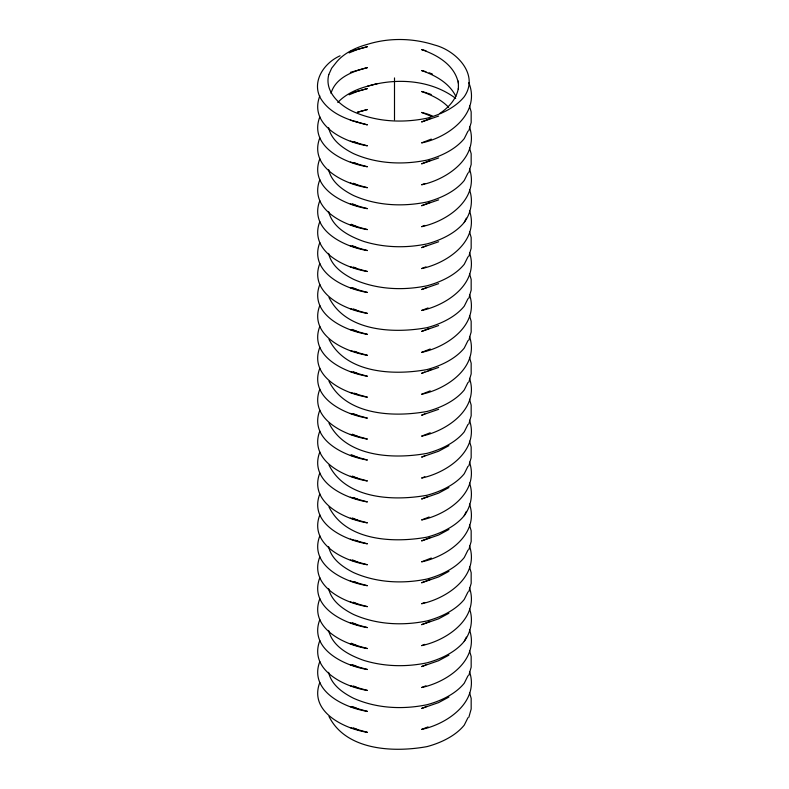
<?xml version="1.0" encoding="UTF-8"?>
<svg xmlns="http://www.w3.org/2000/svg" width="789" height="789" viewBox="0 0 789 789"><rect width="100%" height="100%" fill="white"/><g stroke="black" fill="none" stroke-linecap="round" stroke-linejoin="round"><path stroke-width="1.18" d="M458.389 88.131C456.594 98.98 448.714 107.491 439.848 113.409M468.844 130.737L471.171 122.522L471.171 111.87L469.504 106.002M468.844 172.623L471.171 164.418L471.171 153.766L469.504 147.898M468.844 256.415L471.171 248.21L471.171 237.548L469.504 231.69M468.844 298.311L471.171 290.105L471.171 279.444L469.504 273.586M468.844 340.207L471.171 331.991L471.171 321.34L469.504 315.482M468.844 382.103L471.171 373.887L471.171 363.236L469.504 357.368M468.844 423.999L471.171 415.783L471.171 405.132L469.504 399.264M468.844 465.885L471.171 457.679L471.171 447.028L469.504 441.159M468.844 549.677L471.171 541.471L471.171 530.81L469.504 524.951M468.844 591.572L471.171 583.367L471.171 572.706L469.504 566.847M468.844 675.364L471.171 667.149L471.171 656.497L469.504 650.629M468.844 717.26L471.171 709.045L471.171 698.393L469.504 692.525M319.821 95.933C308.617 125.037 343.974 142.109 367.398 145.807L350.355 141.083M319.821 116.88C308.617 145.985 343.974 163.047 367.398 166.755L350.355 162.031M319.821 137.828C308.617 166.933 343.974 183.995 367.398 187.703L350.355 182.979M319.821 158.776C308.617 187.881 343.974 204.943 367.398 208.651L350.355 203.927M319.821 179.724C308.617 208.829 343.974 225.891 367.398 229.599L350.355 224.875M319.821 200.672C308.617 229.777 343.974 246.839 367.398 250.547L350.355 245.823M319.821 221.62C308.617 250.724 343.974 267.787 367.398 271.495L350.355 266.771M319.821 242.568C308.617 271.672 343.974 288.735 367.398 292.443L350.355 287.719M319.821 263.516C308.617 292.62 343.974 309.683 367.398 313.391L350.355 308.667M319.821 284.464C308.617 313.568 343.974 330.63 367.398 334.339L350.355 329.615M319.821 305.412C308.617 334.506 343.974 351.578 367.398 355.287L350.355 350.553M319.821 326.36C308.617 355.454 343.974 372.526 367.398 376.235L350.355 371.501M319.821 347.308C308.617 376.402 343.974 393.474 367.398 397.173L350.355 392.449M319.821 368.256C308.617 397.35 343.974 414.422 367.398 418.121L350.355 413.397M319.821 389.194C308.617 418.298 343.974 435.37 367.398 439.069L350.355 434.344M319.821 410.142C308.617 439.246 343.974 456.318 367.398 460.017L350.355 455.292M319.821 431.09C308.617 460.194 343.974 477.256 367.398 480.965L350.355 476.24M319.821 452.038C308.617 481.142 343.974 498.204 367.398 501.912L350.355 497.188M319.821 472.986C308.617 502.09 343.974 519.152 367.398 522.86L350.355 518.136M319.821 493.934C308.617 523.038 343.974 540.1 367.398 543.808L350.355 539.084M319.821 514.882C308.617 543.986 343.974 561.048 367.398 564.756L350.355 560.032M319.821 535.83C308.617 564.934 343.974 581.996 367.398 585.704L350.355 580.98M319.821 556.778C308.617 585.882 343.974 602.944 367.398 606.652L350.355 601.928M319.821 577.726C308.617 606.83 343.974 623.892 367.398 627.6L350.355 622.876M319.821 598.673C308.617 627.778 343.974 644.84 367.398 648.548L350.355 643.824M319.821 619.621C308.617 648.716 343.974 665.788 367.398 669.496L350.355 664.762M319.821 640.569C308.617 669.664 343.974 686.736 367.398 690.434L350.355 685.71M319.821 661.517C308.617 690.612 343.974 707.684 367.398 711.382L350.355 706.658M319.821 682.465C308.617 711.56 343.974 728.632 367.398 732.33L350.355 727.606M330.995 93.319C335.532 77.657 352.999 71.089 367.398 67.637L350.355 72.361M467.956 131.181L464.257 138.598A76.967 44.431 0 0 1 427.027 160.088C402.627 165.128 376.452 163.826 353.511 153.608C342.781 148.204 331.272 140.146 328.628 127.69M467.956 173.077L464.257 180.484A76.967 44.431 0 0 1 427.027 201.984C402.627 207.024 376.452 205.722 353.511 195.504C342.781 190.1 331.272 182.042 328.628 169.586M328.628 211.482C332.524 227.725 349.34 236.384 363.907 241.473C384.302 247.726 406.207 248.239 427.027 243.88A76.967 44.431 0 0 0 464.257 222.38L466.368 218.149M467.956 256.859L464.257 264.276A76.967 44.431 0 0 1 427.027 285.766C402.627 290.816 376.452 289.514 353.511 279.296C342.781 273.891 331.272 265.834 328.628 253.377M467.956 298.755L464.257 306.171A76.967 44.431 0 0 1 427.027 327.662C393.977 333.678 346.134 331.804 329.003 297.522M467.956 340.651L464.257 348.067A76.967 44.431 0 0 1 427.027 369.558C393.977 375.574 346.134 373.7 329.003 339.418M467.956 382.547L464.257 389.963A76.967 44.431 0 0 1 427.027 411.454C393.977 417.47 346.134 415.586 329.003 381.314M467.956 424.443L464.257 431.859A76.967 44.431 0 0 1 427.027 453.35C393.977 459.356 346.134 457.482 329.003 423.21M467.956 466.338L464.257 473.745A76.967 44.431 0 0 1 427.027 495.245C393.977 501.252 346.134 499.378 329.003 465.106M329.003 506.992C346.134 541.274 393.977 543.148 427.027 537.141A76.967 44.431 0 0 0 464.257 515.641L466.368 511.41M467.956 550.12L464.257 557.537A76.967 44.431 0 0 1 427.027 579.027C402.627 584.077 376.452 582.775 353.511 572.558C342.781 567.153 331.272 559.095 328.628 546.639M467.956 592.016L464.257 599.433A76.967 44.431 0 0 1 427.027 620.923C402.627 625.973 376.452 624.671 353.511 614.453C342.781 609.049 331.272 600.991 328.628 588.535M328.628 630.421C332.524 646.674 349.34 655.334 363.907 660.423C384.302 666.675 406.207 667.178 427.027 662.819A76.967 44.431 0 0 0 464.257 641.329L466.368 637.088M467.956 675.808L464.257 683.225A76.967 44.431 0 0 1 427.027 704.715C402.627 709.755 376.452 708.463 353.511 698.245C342.781 692.831 331.272 684.773 328.628 672.317M467.956 717.704L464.257 725.121A76.967 44.431 0 0 1 427.027 746.611C393.977 752.627 346.134 750.743 329.003 716.471M464.257 222.38C471.082 213.158 473.439 200.672 469.504 189.794M464.257 515.641C471.082 506.42 473.439 493.934 469.504 483.055M464.257 641.329C471.082 632.097 473.439 619.621 469.504 608.743M340.079 55.812C324.555 62.647 311.724 80.665 320.156 97.57C329.782 114.435 349.645 120.609 367.398 124.859L350.355 120.135M448.921 445.657L438.645 451.219L421.602 457.107L424.837 455.835M448.921 487.553L438.645 493.115L421.602 499.003L428.062 496.468M448.921 529.449L438.645 535.011L421.602 540.899L430.212 537.516M448.921 571.344L438.645 576.907L421.602 582.795L430.212 579.412M448.921 613.24L438.645 618.803L421.602 624.691L430.212 621.298M448.921 655.136L438.645 660.689L421.602 666.587L425.912 664.89M448.921 697.032L438.645 702.585L421.602 708.473L426.987 706.362M349.152 52.902L357.713 49.332L367.398 46.689L350.355 51.413M349.152 94.798L357.713 91.228L367.398 88.585L351.411 93.013M430.212 118.567L421.602 121.95L438.645 116.062M431.287 139.091L421.602 142.898C448.32 137.611 481.073 113.419 468.844 82.707M430.212 160.463L421.602 163.846L438.645 157.958M424.837 183.521L421.602 184.794C447.373 179.409 479.623 157.06 469.504 126.95M430.212 202.359L421.602 205.742L438.645 199.854M424.837 225.417L421.602 226.69C447.373 221.305 479.623 198.956 469.504 168.846M425.912 245.941L421.602 247.638L438.645 241.75M425.912 266.889L421.602 268.585C447.373 263.201 479.623 240.852 469.504 210.742M426.987 287.413L421.602 289.533L438.645 283.646M428.062 307.937L421.602 310.481C447.373 305.096 479.623 282.748 469.504 252.638M429.137 328.461L421.602 331.429L438.645 325.541M430.212 348.985L421.602 352.377C447.373 346.982 479.623 324.634 469.504 294.534M424.837 372.053L421.602 373.325L438.645 367.427M428.062 370.781L431.287 369.508M430.212 390.88L421.602 394.263C447.373 388.878 479.623 366.53 469.504 336.42M424.837 413.949L421.602 415.211L438.645 409.323M430.212 432.776L421.602 436.159C447.373 430.774 479.623 408.426 469.504 378.316M424.837 476.783L421.602 478.055C447.373 472.67 479.623 450.322 469.504 420.212M429.137 516.992L421.602 519.951C447.373 514.566 479.623 492.218 469.504 462.107M431.287 558.04L421.602 561.847C447.373 556.462 479.623 534.114 469.504 504.003M424.837 602.471L421.602 603.743C447.373 598.358 479.623 576.009 469.504 545.899M424.837 644.366L421.602 645.639C447.373 640.254 479.623 617.905 469.504 587.795M425.912 685.838L421.602 687.525C447.373 682.14 479.623 659.791 469.504 629.681M428.062 726.886L421.602 729.421C447.373 724.036 479.623 701.687 469.504 671.577M357.328 112.275L367.398 109.533L357.713 112.176M337.791 102.511A64.136 37.034 0 0 1 367.398 86.257C396.492 77.578 430.912 79.738 455.687 98.398M367.398 86.257L377.665 83.535M425.942 50.743L421.602 49.599C437.599 55.003 455.085 65.477 458.389 83.417M425.942 71.691L421.602 70.546C435.252 75.29 449.326 82.983 455.904 96.475M427.027 92.924L421.602 91.494C431.455 95.025 441.337 99.631 448.635 107.324M425.942 113.586L421.602 112.442L431.287 116.249M429.137 72.785L432.303 73.998M428.082 93.329L431.248 94.542M427.027 113.872L432.303 115.894M355.573 121.328L357.713 122.216M354.498 141.823L357.713 143.164M354.498 162.771L357.713 164.112M353.433 183.275L357.713 185.06M352.358 203.779L357.713 206.008M351.292 224.273L357.713 226.956M352.358 245.675L357.713 247.904M353.433 267.067L356.638 268.398M352.358 287.561L357.713 289.8M353.433 308.963L357.713 310.738M352.358 329.457L357.713 331.686M354.498 351.302L357.713 352.634M353.433 371.797L357.713 373.582M354.498 393.198L357.713 394.53M353.433 413.692L357.713 415.478M352.358 434.197L357.713 436.425M351.292 454.701L357.713 457.373M352.358 476.092L357.713 478.321M353.433 497.484L357.713 499.269M352.358 517.988L357.713 520.217M355.573 540.268L357.713 541.165M352.358 559.884L357.713 562.113M354.498 581.72L357.713 583.061M353.433 602.224L357.713 604.009M352.358 622.718L357.713 624.947M351.292 643.222L357.713 645.895M352.358 664.614L357.713 666.843M353.433 686.006L357.713 687.791M352.358 706.51L357.713 708.739M353.433 727.902L357.713 729.687M458.389 81.089L458.389 89.285M394.5 77.924L394.5 119.81M328.776 74.6C324.279 91.554 339.497 105.391 353.511 111.722C376.452 121.93 402.627 123.232 427.027 118.192A76.967 44.431 0 0 0 464.257 96.702C479.722 74.383 455.835 50.338 434.443 44.983C412.854 38.02 389.085 37.566 367.398 44.362A64.136 37.034 0 0 0 336.37 62.272L331.666 68.199L328.776 74.6"/></g></svg>
